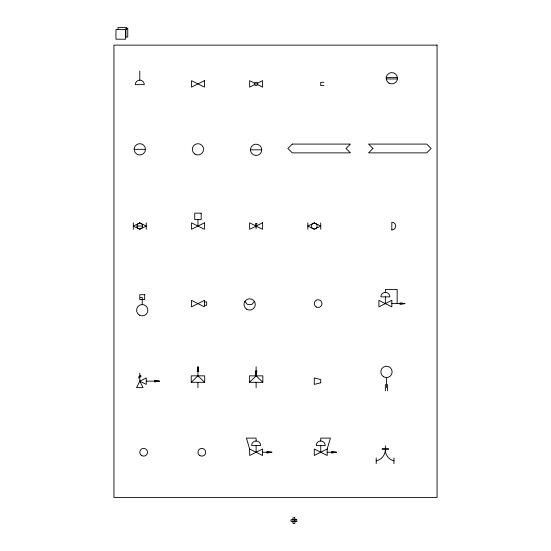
<?xml version="1.0" encoding="UTF-8"?>
<svg xmlns="http://www.w3.org/2000/svg" width="551" height="551" viewBox="0 0 551 551"><rect width="100%" height="100%" fill="white"/><g stroke="black" fill="none" stroke-linecap="round" stroke-linejoin="round"><path stroke-width="0.83" d="M197.954 366.78L197.148 371.629L198.759 371.629L197.954 366.78L197.954 375.851L191.218 382.318L191.218 375.851L204.683 375.851L204.683 382.318L191.218 382.318M249.383 382.318L256.112 375.851L256.918 371.009L255.306 371.009L256.112 375.851L262.848 382.318L262.848 375.851L249.383 375.851L249.383 382.318L262.848 382.318M327.198 449.017L314.277 455.484L314.277 449.017L327.198 455.484L327.198 449.017L330.414 438.093L320.737 438.093L320.737 441.014A4.498 4.498 0 0 0 316.24 445.511L325.235 445.511A4.498 4.498 0 0 0 320.737 441.014M139.789 381.161L146.256 384.398L146.256 377.931L139.789 381.161L136.558 387.628L143.026 387.628L139.789 381.161L139.789 373.089M254.431 301.411L251.89 304.428L247.406 304.428L244.864 301.411M138.549 377.063L140.98 375.21M138.549 378.103L140.98 376.25M254.665 84.62L249.651 87.127L249.651 80.666L254.665 83.173M257.558 83.173L262.572 80.666L262.572 87.127L257.558 84.62M404.909 303.615L400.06 304.428L400.06 302.809L404.909 303.615L391.823 303.615M159.342 381.161L154.494 381.974L154.494 380.355L159.342 381.161L146.256 381.161M271.884 452.247L267.035 453.06L267.035 451.441L271.884 452.247L262.572 452.247M336.503 452.247L331.661 453.06L331.661 451.441L336.503 452.247L327.198 452.247M386.21 77.539L397.429 77.539M386.21 78.951L397.429 78.951M323.967 82.285L320.737 82.285L320.737 85.515L323.967 85.515M254.493 83.897L257.73 83.897A1.619 1.619 0 0 1 255.306 85.295A1.619 1.619 0 0 1 255.306 82.498A1.619 1.619 0 0 1 257.73 83.897M134.134 149.328L145.443 149.328A5.655 5.655 0 0 0 136.965 144.431A5.655 5.655 0 0 0 136.965 154.225A5.655 5.655 0 0 0 145.443 149.328M250.457 149.817L261.766 149.817A5.655 5.655 0 0 0 253.288 144.92A5.655 5.655 0 0 0 253.288 154.714A5.655 5.655 0 0 0 261.766 149.817M136.965 226.068L142.619 226.068A2.824 2.824 0 0 0 138.377 223.623A2.824 2.824 0 0 0 138.377 228.52A2.824 2.824 0 0 0 142.619 226.068M140.436 297.512L142.248 297.512L142.248 304.558M204.414 301.941L206.68 301.941L206.68 305.295L204.414 305.295M382.125 448.411L388.593 448.411M382.125 449.575L388.593 449.575M292.946 519.572L294.847 519.572M292.946 521.632L294.847 521.632M249.651 449.017L262.572 455.484L262.572 449.017L249.651 455.484L249.651 449.017L246.435 438.093L256.112 438.093L256.112 441.014A4.498 4.498 0 0 1 260.609 445.511L251.614 445.511A4.498 4.498 0 0 1 256.112 441.014M197.954 375.851L204.683 382.318M397.154 303.615L397.154 289.461L385.363 289.461L385.363 292.381A4.498 4.498 0 0 0 380.865 296.879L389.853 296.879A4.498 4.498 0 0 0 385.363 292.381M393.951 457.936L393.951 463.742M387.622 384.398L387.622 390.859M386.492 377.552L386.492 387.628M385.363 296.879L385.363 303.615M385.363 384.398L385.363 390.859M385.363 445.787L385.363 448.411M376.188 457.984L376.188 458.962M376.188 459.486L376.188 460.009M376.188 460.588L376.188 461.428M376.188 461.896L376.188 462.633M376.188 463.157L376.188 463.687M320.737 222.838L320.737 229.299M320.737 445.511L320.737 452.247M307.809 222.838L307.809 229.299M294.881 519.689L294.881 521.515M256.112 366.78L256.112 375.851M256.112 382.318L256.112 387.628M256.112 445.511L256.112 452.247M197.954 219.608L197.954 226.068M197.954 382.318L197.954 387.628M146.256 222.838L146.256 229.299M139.789 70.976L139.789 80.143A4.498 4.498 0 0 0 135.298 84.64L144.286 84.64A4.498 4.498 0 0 0 139.789 80.143M133.328 222.838L133.328 229.299M125.662 29.513L125.662 39.204L115.965 39.204L115.965 29.513L126.785 29.485L126.785 27.55L117.997 27.55L117.997 29.485M376.188 460.836A11.461 11.461 0 0 0 385.363 449.575A10.965 10.965 0 0 0 393.951 460.836M256.918 223.644L256.112 228.493L255.306 223.644L256.918 223.644M292.278 144.086L287.884 148.481L292.278 152.875L350.443 152.875L346.049 148.481L350.443 144.086L292.278 144.086M372.944 148.481L368.55 152.875L426.715 152.875L431.109 148.481L426.715 144.086L368.55 144.086L372.944 148.481M204.414 80.666L191.493 87.127L191.493 80.666L204.414 87.127L204.414 80.666M139.789 222.838L133.328 226.068L139.789 229.299L146.256 226.068L139.789 222.838M204.414 222.838L191.493 229.299L191.493 222.838L204.414 229.299L204.414 222.838M262.572 222.838L249.651 229.299L249.651 222.838L262.572 229.299L262.572 222.838M314.277 222.838L307.809 226.068L314.277 229.299L320.737 226.068L314.277 222.838M204.414 300.385L191.493 306.845L191.493 300.385L204.414 306.845L204.414 300.385M391.823 300.385L378.895 306.845L378.895 300.385L391.823 306.845L391.823 300.385M320.737 382.78L314.277 384.398L314.277 377.931L320.737 379.549L320.737 382.78M127.749 28.521L125.814 28.521L125.814 37.007L127.749 37.007L127.749 28.521M437.06 45.127L113.94 45.127L113.94 497.484L437.06 497.484L437.06 45.127M201.184 213.147L194.723 213.147L194.723 219.608L201.184 219.608L201.184 213.147M144.699 294.702L139.789 294.702L139.789 299.606L144.699 299.606L144.699 294.702M294.847 517.754L292.946 517.754L292.946 523.45L294.847 523.45L294.847 517.754M296.789 519.689L291.004 519.689L291.004 521.515L296.789 521.515L296.789 519.689M391.823 229.932L391.823 222.205A3.864 3.864 0 0 1 395.687 226.068A3.864 3.864 0 0 1 391.823 229.932M199.882 455.601A3.864 3.864 0 0 0 205.681 452.247A3.864 3.864 0 0 0 199.882 448.9A3.864 3.864 0 0 0 199.882 455.601M141.724 455.601A3.864 3.864 0 0 0 147.523 452.247A3.864 3.864 0 0 0 141.724 448.9A3.864 3.864 0 0 0 141.724 455.601M383.661 376.794A5.655 5.655 0 0 0 392.147 371.897A5.655 5.655 0 0 0 383.661 367A5.655 5.655 0 0 0 383.661 376.794M316.205 306.962A3.864 3.864 0 0 0 322.004 303.615A3.864 3.864 0 0 0 316.205 300.267A3.864 3.864 0 0 0 316.205 306.962M246.483 309.104A5.655 5.655 0 0 0 255.292 304.827A5.655 5.655 0 0 0 247.179 299.338A5.655 5.655 0 0 0 246.483 309.104M139.417 315.11A5.655 5.655 0 0 0 147.902 310.213A5.655 5.655 0 0 0 139.417 305.316A5.655 5.655 0 0 0 139.417 315.11M312.83 228.569A2.893 2.893 0 0 0 317.162 226.068A2.893 2.893 0 0 0 312.83 223.568A2.893 2.893 0 0 0 312.83 228.569M194.785 154.011A5.655 5.655 0 0 0 203.595 149.734A5.655 5.655 0 0 0 195.481 144.245A5.655 5.655 0 0 0 194.785 154.011M388.992 83.139A5.655 5.655 0 0 0 397.478 78.242A5.655 5.655 0 0 0 388.992 73.345A5.655 5.655 0 0 0 388.992 83.139"/></g></svg>
